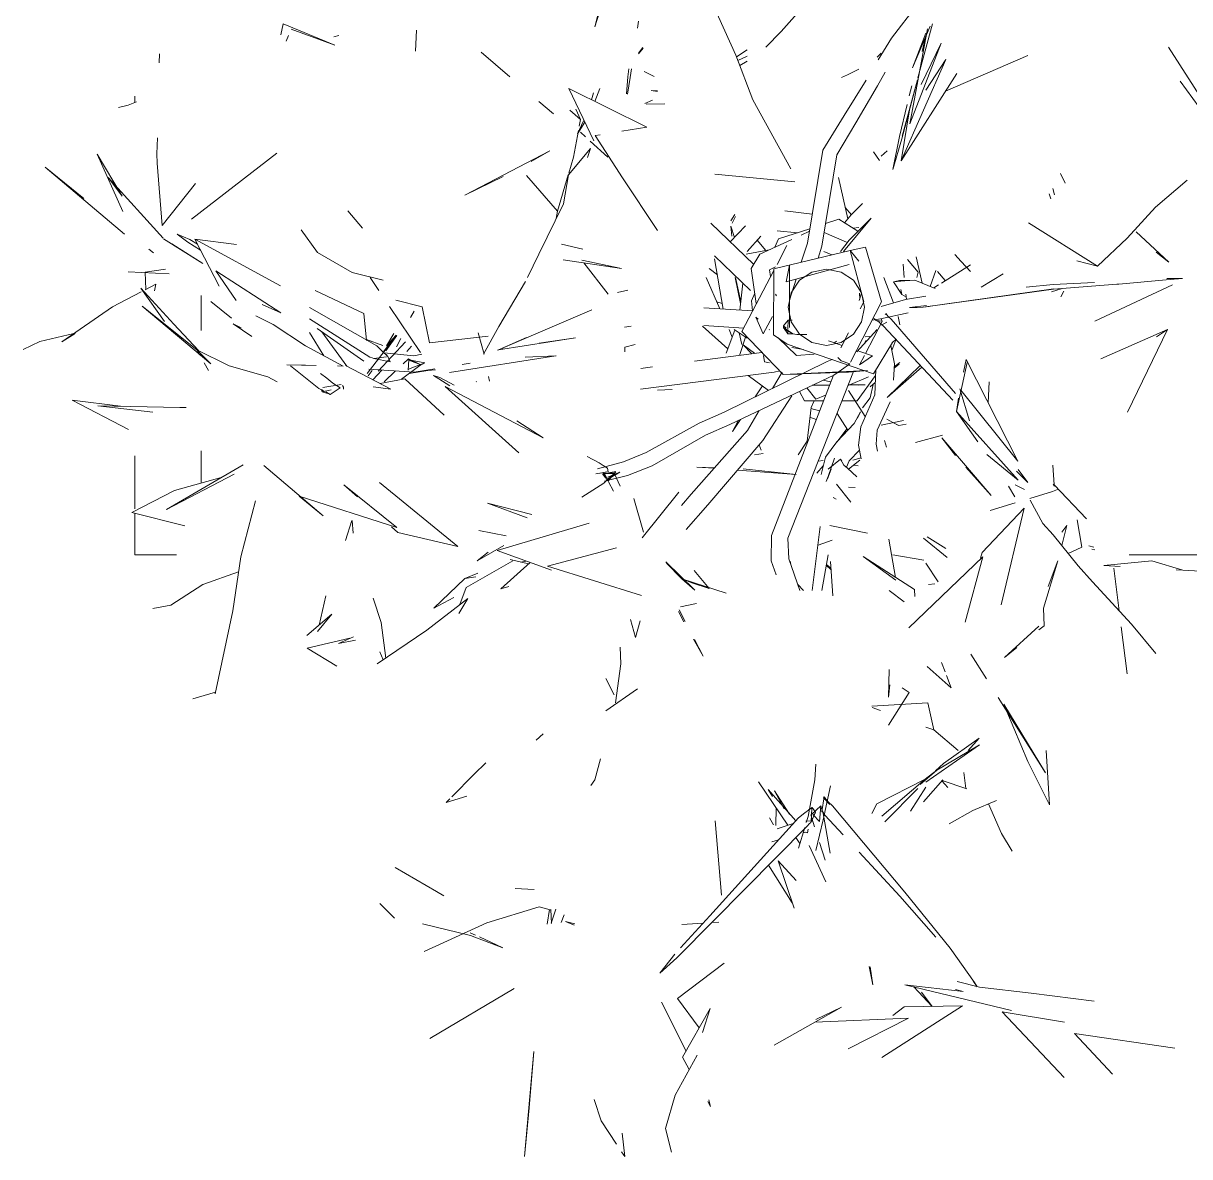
# Model space of a CAD drawing. Header units: millimetres. Extents: x -67152 to -48359, y -6192 to 21191.
# Drawn here: x -65032.5 to -64883.1, y 714.7 to 860 of the extents above; entities that cross this region are included whole.
import ezdxf

# ---------------------------------------------------------------- set-up
doc = ezdxf.new("R2010")
doc.units = ezdxf.units.MM
doc.layers.add('G-IMPT', color=8, linetype='Continuous', lineweight=9)
doc.layers.add('L-PLNT', color=71, linetype='Continuous', lineweight=9)

# ---------------------------------------------------------------- blocks, each defined once
blk = doc.blocks.new('JARDIN VERTICAL_02 - JARDIN VERTICAL_02-3564986-Nivel 1 Oficinas')
at = {"layer": 'G-IMPT'}
for p, q in [((496.3, 20.65), (496.3, 2.75)), ((438.64, 12.54), (431.25, 7.82)), ((498.46, 13.33), (498.27, 9.62)), ((438.92, 11.73), (435.58, 9.29)), ((451.74, 6.12), (448.27, 10.18)), ((460.86, 9.61), (460.9, 7.58)), ((460.86, 9.61), (461.06, 7.5)), ((498.27, 9.62), (497.06, 5.65)), ((498.27, 9.62), (498.22, 8.78)), ((458.77, 7.83), (454.89, 3.66)), ((458.77, 7.83), (457.52, 6.2)), ((461.06, 7.5), (461.6, 1.42)), ((461.69, 8.31), (466.33, -1.63)), ((468.36, 6.24), (467.42, 7.65)), ((467.42, 7.65), (471.16, -0.88)), ((467.42, 7.65), (478.03, 2.53)), ((467.42, 7.65), (467.43, 7.64)), ((557.63, -4.24), (559.54, 8.59)), ((451.74, 6.12), (455.7, 2.52)), ((505.18, 3.05), (508.95, 6.19)), ((497.06, 5.65), (497.66, -0.49)), ((505.18, 3.05), (499.74, -1.94)), ((455.7, 2.52), (459.28, -1.28)), ((497.79, 1.62), (497.66, -0.49)), ((505.53, 1.74), (511.53, 2.49)), ((461.62, 1.18), (461.6, 1.42)), ((462.24, -6.95), (461.62, 1.18)), ((498.01, 0.79), (503.47, 1.48)), ((557.63, -4.24), (562.84, 0.63)), ((453.75, -10.12), (459.28, -1.28)), ((458.61, -3.95), (459.28, -1.28)), ((461.66, -6.99), (461.39, -1.69)), ((487.31, -6.84), (491.67, -2.71)), ((495.31, -1.77), (495.13, -2.39)), ((495.59, -2.02), (495.67, -1.63)), ((497.69, -3.76), (499.74, -1.94)), ((552.47, -9.81), (553.51, -1.74)), ((495.32, -3.3), (491.83, -3.9)), ((493.73, -6.99), (497.69, -3.76)), ((496.11, -5.05), (495.32, -3.3)), ((447.43, -6.03), (448.66, -5.44)), ((462.57, -7.19), (462.15, -5.81)), ((463.25, -6.01), (462.5, -5.62)), ((493.4, -5.88), (492.54, -5.21)), ((495.11, -5.87), (492.54, -5.21)), ((556.21, -5.53), (554.85, -13.5)), ((554.85, -13.5), (563.27, -5.56)), ((450.15, -6.81), (449.34, -7.04)), ((450.67, -7.28), (450.01, -7.5)), ((462.01, -10.44), (461.66, -6.99)), ((462.66, -10.13), (462.21, -6.95)), ((464.56, -23.63), (462.21, -6.95)), ((464.56, -23.63), (462.24, -6.95)), ((487.31, -6.84), (484.81, -7.04)), ((487.48, -6.79), (487.26, -7)), ((487.94, -6.42), (488.2, -7.05)), ((488.2, -7.05), (489.08, -9.96)), ((493.73, -6.99), (492.27, -8.31)), ((500.36, -7.61), (497.06, -6.38)), ((497.06, -6.38), (503.15, -8.21)), ((528.36, -7.46), (521.37, -7.87)), ((522.79, -10.23), (528.36, -7.46)), ((492.27, -8.31), (489.27, -9.93)), ((505.38, -8.14), (503.15, -8.21)), ((505.38, -8.14), (505.91, -8.8)), ((505.44, -8.82), (509.44, -13.23)), ((514.6, -14.01), (524.22, -7.98)), ((524.22, -7.98), (515.44, -13.29)), ((436.87, -20.78), (432.3, -10.22)), ((487.04, -10.21), (485.38, -11.47)), ((487.04, -10.21), (485.58, -11.69)), ((522.79, -10.23), (516.36, -12.91)), ((552.47, -9.81), (551.72, -16.43)), ((484.28, -11.49), (471.26, -18.13)), ((484.28, -11.49), (475.19, -18.79)), ((486.72, -11.46), (477.92, -19.38)), ((483.42, -15.5), (486.72, -11.46)), ((487.94, -10.65), (487.31, -11.84)), ((488.88, -11.9), (487.48, -12.71)), ((489.64, -11.84), (490.61, -15.06)), ((496, -16.09), (490.33, -10.69)), ((490.33, -10.69), (502.7, -13.65)), ((508.16, -11.62), (509.44, -13.23)), ((462, -16.21), (460.28, -13.4)), ((532.02, -13.61), (534.27, -12.25)), ((551.4, -25.98), (554.69, -12.33)), ((481.29, -21.23), (488.68, -14.92)), ((485.06, -18.15), (488.68, -14.92)), ((529.08, -17.26), (527.77, -14.22)), ((532.02, -13.61), (528.22, -15.28)), ((476.82, -15.29), (474.11, -15.16)), ((496, -16.09), (496.72, -16.27)), ((496.57, -15.99), (504.94, -18.26)), ((496.57, -15.99), (505.66, -25.48)), ((512.18, -15.54), (509.03, -17.53)), ((523.9, -21.89), (520.63, -16.4)), ((520.63, -16.4), (525.45, -23.3)), ((551.72, -16.43), (550.99, -19.28)), ((458.72, -18.75), (459.97, -17.57)), ((461.47, -21.3), (459.15, -17.57)), ((475.02, -18.92), (479.13, -17.68)), ((481.82, -16.62), (477.92, -19.38)), ((523.03, -21.02), (519.79, -16.47)), ((519.79, -16.47), (521.39, -17.86)), ((530.78, -20.31), (529.08, -17.26)), ((551.09, -17.07), (546.73, -20.19)), ((551.67, -16.71), (550.99, -17.17)), ((551.67, -16.71), (551.09, -17.07)), ((445.8, -26.47), (434.62, -19.34)), ((458.72, -18.75), (457.8, -19.6)), ((472.88, -18.47), (471.26, -18.13)), ((477.92, -19.38), (471.66, -18.02)), ((477.92, -19.38), (476.21, -19.11)), ((521.39, -19.16), (518.74, -22.28)), ((524.2, -18.43), (526.26, -18.17)), ((525.23, -21.2), (526.3, -18.04)), ((551.4, -25.98), (552.25, -18.52)), ((552.25, -18.52), (552, -19.48)), ((554.24, -26.05), (554.11, -18.6)), ((554.11, -18.6), (560.74, -28.95)), ((445.8, -26.47), (432.83, -20.73)), ((432.83, -20.73), (436.73, -23.3)), ((460, -21.8), (461.12, -20.82)), ((466.1, -27.74), (475.6, -19.5)), ((466.98, -28.72), (476.49, -19.84)), ((483.55, -19.5), (481.29, -21.23)), ((495.48, -20.75), (494.01, -23.12)), ((494.17, -23.58), (496.64, -20.56)), ((510.11, -21.28), (511.29, -20.83)), ((510.63, -23.11), (513.35, -20.04)), ((511.78, -20.64), (513.35, -20.04)), ((526.12, -20.46), (525.26, -21.23)), ((539.54, -26), (546.73, -20.19)), ((436.03, -23.89), (430.74, -21.34)), ((441.06, -25.35), (430.74, -21.34)), ((459.86, -22), (461.9, -22.72)), ((461.1, -24.71), (462.15, -22.1)), ((462.08, -22.28), (461.69, -21.66)), ((481.92, -24.63), (480.96, -21.15)), ((497.38, -23.3), (499.76, -21.72)), ((500.09, -22.96), (500, -22.14)), ((518.74, -22.28), (515.26, -23.03)), ((518.74, -22.28), (518.37, -23.3)), ((523.03, -21.02), (523.98, -22.07)), ((523.9, -21.89), (525.04, -23.39)), ((523.9, -21.89), (525.74, -24)), ((525.15, -21.13), (527.97, -23.59)), ((540.04, -26.61), (545.29, -22.01)), ((428.24, -22.45), (435.16, -24.31)), ((428.53, -22.73), (433.9, -25)), ((441.06, -25.35), (428.87, -23.07)), ((429.44, -23.3), (433.9, -25)), ((429.95, -23.33), (431.8, -23.78)), ((458.09, -24.55), (461.49, -23.75)), ((463.56, -25.89), (463.15, -23.3)), ((464.36, -23.23), (464.6, -25.37)), ((464.47, -22.85), (464.56, -23.63)), ((464.58, -24.41), (464.56, -23.63)), ((472.24, -23.81), (476.15, -28.23)), ((496.97, -23.56), (496.31, -27.52)), ((515.26, -23.03), (515.71, -30.23)), ((529.8, -28.94), (525.04, -23.39)), ((525.04, -23.39), (528.22, -29.59)), ((529.14, -25.28), (526.07, -23.3)), ((551.68, -24.83), (554.17, -22.49)), ((554.17, -22.48), (552.36, -23.85)), ((430.09, -27.68), (425.79, -24.41)), ((442.96, -26.39), (435.42, -24.38)), ((442.63, -26.31), (435.42, -24.38)), ((437.45, -25.42), (436.19, -25.11)), ((442.63, -26.31), (438.6, -25.23)), ((439.02, -25.33), (445.8, -26.47)), ((458.46, -25.63), (460.08, -24.28)), ((460.08, -24.28), (460.74, -24.46)), ((461.14, -25.58), (461.1, -24.71)), ((461.25, -27.24), (461.1, -24.71)), ((461.1, -24.71), (461.24, -27.07)), ((464.6, -25.37), (464.58, -24.41)), ((464.6, -25.37), (464.6, -25.05)), ((472.04, -24), (476.15, -28.23)), ((500.75, -24.76), (496.52, -31.32)), ((500.75, -24.76), (501.64, -24.72)), ((530.52, -28.54), (526.25, -24.3)), ((442.69, -26.68), (438.56, -25.68)), ((446.93, -27.52), (442.69, -26.68)), ((446.93, -27.52), (442.96, -26.39)), ((459.05, -26.21), (460.74, -26.05)), ((461.13, -26.66), (461.14, -25.58)), ((461.13, -26.66), (461.13, -26.31)), ((461.17, -26.85), (461.13, -26.66)), ((461.31, -27.42), (461.14, -25.58)), ((461.14, -25.58), (461.25, -27.24)), ((461.31, -27.42), (462.93, -26.39)), ((462.3, -26.48), (462.93, -26.39)), ((462.9, -25.85), (463.54, -25.79)), ((462.93, -26.39), (463.09, -26.06)), ((462.93, -26.39), (462.98, -26.28)), ((463.09, -26.06), (463.28, -25.77)), ((464.47, -29.02), (463.56, -25.89)), ((466.07, -29.11), (465.29, -25.55)), ((466.83, -26.61), (465.76, -26.83)), ((471.64, -26.64), (472.22, -27.34)), ((471.87, -26.72), (472.36, -27.35)), ((479.68, -29.02), (479.08, -26.15)), ((479.71, -26.76), (479.33, -27.54)), ((479.57, -25.8), (479.71, -26.76)), ((479.71, -26.76), (479.58, -27.04)), ((500.86, -27.99), (502.34, -26.05)), ((513.93, -25.43), (513.35, -26.32)), ((518.14, -28.08), (513.93, -25.43)), ((528.46, -35.27), (539.54, -26)), ((534.4, -31.83), (540.04, -26.61)), ((554.24, -26.05), (555.35, -27.54)), ((555.69, -25.5), (559.63, -33.25)), ((555.69, -25.5), (556.18, -37.53)), ((430.09, -27.68), (432.86, -29.41)), ((444.52, -28.24), (445.22, -29.02)), ((460.74, -28.68), (464, -27.42)), ((461.25, -27.24), (461.24, -27.07)), ((461.31, -27.42), (461.25, -27.24)), ((461.29, -27.37), (461.31, -27.42)), ((465.37, -28.44), (465.75, -28.11)), ((465.37, -28.44), (465.58, -28.26)), ((465.75, -28.11), (466.1, -27.74)), ((466.87, -28.98), (466.49, -28.29)), ((468.66, -27.07), (469.1, -27.59)), ((468.66, -27.07), (469.1, -27.6)), ((468.75, -27.14), (470.09, -27.66)), ((469.1, -27.58), (473.08, -30.01)), ((469.45, -27.8), (470.52, -27.56)), ((470.52, -27.56), (471.82, -27.32)), ((471.82, -27.32), (473.9, -27.44)), ((476.67, -27.86), (480.3, -29.53)), ((479.33, -27.54), (478.9, -28.29)), ((482.49, -28.32), (481.64, -28.61)), ((499.2, -27.17), (494.27, -28.02)), ((499.53, -27.12), (496.52, -31.32)), ((510.99, -27.99), (514.54, -28.09)), ((512.96, -27.92), (514.54, -28.09)), ((432.52, -29.54), (431.99, -29.02)), ((436.17, -29.47), (434.45, -28.5)), ((440.92, -32.25), (436.17, -29.47)), ((445.74, -29.22), (444.66, -29.99)), ((456.85, -31.04), (463.87, -28.98)), ((463.87, -28.98), (471.59, -32.95)), ((465.55, -28.52), (465.37, -28.44)), ((465.99, -29.96), (466.48, -29.26)), ((465.99, -29.96), (466.27, -29.57)), ((466.01, -29.02), (466.4, -28.87)), ((466.2, -30.19), (466.07, -29.11)), ((466.33, -29.02), (466.23, -29.79)), ((466.4, -28.87), (470.5, -31.03)), ((466.48, -29.26), (466.98, -28.72)), ((467.43, -29.53), (470.27, -32.12)), ((472.56, -29.69), (475.78, -29.85)), ((473.33, -29.73), (476.56, -32.08)), ((474.23, -29.77), (474.76, -30.42)), ((475.78, -29.85), (479.89, -31.63)), ((480.3, -29.53), (482.1, -29.67)), ((482.1, -29.67), (483.02, -29.47)), ((516.24, -29.12), (515.85, -30.19)), ((529.46, -30.22), (528.22, -29.59)), ((439.98, -33.74), (435.44, -30.96)), ((453.14, -30.29), (457.4, -33.83)), ((453.14, -30.29), (455.98, -33.14)), ((456.85, -31.04), (457.28, -33)), ((457.28, -33), (463.85, -31.23)), ((462.7, -31.52), (464.57, -31.14)), ((463.85, -31.23), (464.77, -31.69)), ((464.57, -31.14), (466.44, -31.52)), ((468.3, -30.45), (468.36, -31.08)), ((468.83, -30.98), (469.1, -31.09)), ((473.08, -30.01), (469.29, -41.05)), ((470.81, -30.13), (470.21, -31.89)), ((470.77, -31.17), (471.95, -31.79)), ((470.81, -30.13), (471.95, -31.79)), ((472.88, -33.2), (472.67, -30.79)), ((472.67, -30.79), (473.19, -41.56)), ((472.69, -31.13), (472.88, -34.56)), ((473.48, -30.66), (474.59, -33.25)), ((476.17, -30.44), (474.47, -30.06)), ((474.56, -31.89), (474.51, -31.07)), ((474.51, -31.07), (474.53, -33.23)), ((475.24, -33.2), (478.56, -31.06)), ((476.17, -30.44), (477.45, -31.39)), ((493.52, -30.76), (492.54, -35.58)), ((549.04, -30.54), (551.41, -30.08)), ((549.11, -30.41), (551.41, -30.08)), ((434.07, -31.87), (434.79, -33.32)), ((445.05, -34.72), (440.92, -32.25)), ((452.7, -32.86), (451.25, -31.43)), ((451.78, -33.64), (452.7, -32.84)), ((453.73, -33.72), (452.7, -32.86)), ((453.29, -34.43), (454.81, -32)), ((454.43, -32.59), (454.36, -31.89)), ((458.65, -31.89), (457.28, -33)), ((460.05, -34.16), (461.11, -32.58)), ((461.11, -32.58), (462.7, -31.52)), ((462.74, -31.81), (463.54, -31.76)), ((462.77, -31.53), (463.71, -31.82)), ((466.44, -31.52), (468.02, -32.58)), ((468.02, -32.58), (469.08, -34.16)), ((472.82, -32.55), (494.17, -40.97)), ((476.56, -32.08), (476.56, -34.03)), ((477.99, -31.65), (478.77, -32.05)), ((477.99, -31.65), (479.47, -32.48)), ((479.47, -32.48), (481.82, -34.71)), ((479.89, -31.63), (482.23, -31.91)), ((482.23, -31.91), (483.99, -31.57)), ((482.88, -31.79), (484.27, -33.11)), ((484.15, -32.66), (483.85, -31.6)), ((485.31, -33.22), (484.15, -31.76)), ((484.88, -31.97), (484.82, -32.61)), ((486.3, -32.15), (485.2, -33.34)), ((487.67, -32.33), (487.64, -33.21)), ((435.13, -34.12), (434.79, -33.32)), ((444.42, -36.5), (439.98, -33.74)), ((447.94, -34.5), (453.25, -33.31)), ((455, -36.34), (456.24, -33.48)), ((457.4, -34.21), (455.98, -33.14)), ((459.65, -42.76), (457.28, -33)), ((461.31, -41.18), (459.07, -33.12)), ((459.68, -36.03), (460.05, -34.16)), ((467.86, -33.22), (469.78, -34.17)), ((469.48, -34.02), (468.89, -35.75)), ((469.08, -34.16), (469.46, -36.03)), ((471.42, -34.15), (470.99, -34.58)), ((471.42, -34.15), (471.81, -33.03)), ((471.81, -33.03), (472.08, -33.41)), ((471.81, -33.03), (472.58, -34.11)), ((472.58, -34.11), (473.25, -35.09)), ((472.88, -33.2), (473.19, -41.56)), ((478.19, -34.67), (480.32, -33.28)), ((480.14, -33.4), (481.82, -34.66)), ((484.03, -34.21), (484.79, -33.8)), ((484.03, -34.21), (484.3, -34.06)), ((485.31, -35.8), (484.03, -34.21)), ((484.27, -33.11), (485.07, -33.48)), ((485.2, -33.34), (484.79, -33.8)), ((489.56, -32.9), (487.22, -34.75)), ((529.67, -36.22), (532.17, -33.89)), ((555.84, -37.41), (554.25, -34.1)), ((559.12, -42.73), (554.25, -34.1)), ((456.73, -36.62), (445.05, -34.72)), ((453.85, -36.15), (453.29, -34.43)), ((457.4, -36.37), (457.85, -35.33)), ((468.92, -34.75), (469.1, -34.94)), ((471.26, -35.31), (471.53, -35.94)), ((473.25, -35.09), (479.61, -48.4)), ((473.25, -35.14), (493.84, -43.08)), ((474.11, -35.5), (473.9, -36.45)), ((474.55, -35.64), (474.57, -37.84)), ((481.82, -34.71), (483.79, -36.13)), ((483.91, -35), (486.25, -35.8)), ((486.57, -35.91), (485.33, -35.43)), ((485.33, -35.43), (486.91, -36.08)), ((488.95, -35.17), (489.16, -34.79)), ((494.4, -35.29), (495.05, -37.07)), ((496.29, -35.8), (500.85, -36.64)), ((497.14, -35.49), (501.54, -35.22)), ((498.07, -35.43), (497.55, -36.03)), ((497.62, -36.05), (498.24, -35.42)), ((525.91, -35.49), (530.28, -36.44)), ((527.31, -36.32), (528.3, -35.61)), ((527.45, -36.41), (528.3, -35.61)), ((527.45, -36.41), (527.96, -35.83)), ((527.96, -35.83), (528.46, -35.27)), ((529.2, -36.48), (534.52, -35.55)), ((456.36, -38.47), (444.42, -36.5)), ((458.28, -37.1), (456.73, -36.62)), ((459.68, -36.03), (460.05, -37.9)), ((469.46, -36.03), (469.08, -37.9)), ((471.53, -35.94), (478.01, -49.13)), ((475.82, -36.13), (476.35, -37.37)), ((476.56, -36.42), (476.56, -38.85)), ((477.84, -36.91), (477.53, -38.01)), ((478.96, -37.34), (478.66, -38.15)), ((483.79, -36.13), (486, -36.72)), ((484.2, -36.44), (484.29, -37.07)), ((484.91, -36.43), (485.84, -37.25)), ((492.67, -36.82), (500.85, -37.88)), ((527.54, -36.15), (527.31, -36.32)), ((527.31, -36.32), (527.45, -36.41)), ((527.31, -36.32), (529.2, -36.6)), ((528.45, -36.74), (528.92, -36.61)), ((528.45, -36.74), (528.57, -36.71)), ((530.48, -36.93), (528.45, -36.74)), ((528.45, -36.74), (529.58, -37.93)), ((528.92, -36.61), (529.2, -36.48)), ((529.2, -36.6), (529.37, -36.39)), ((529.37, -36.39), (529.67, -36.22)), ((530.48, -36.93), (529.63, -37.75)), ((530.28, -36.44), (534.19, -37.41)), ((533.15, -36.91), (535.43, -36.19)), ((533.54, -38.24), (538.22, -36.12)), ((424.65, -37.77), (429.24, -41.85)), ((452.22, -41.37), (452.62, -37.86)), ((455.81, -42.18), (454.5, -38.17)), ((455.32, -39.28), (454.83, -38.22)), ((458.8, -39.25), (456.36, -38.47)), ((461.11, -39.49), (460.05, -37.9)), ((469.08, -37.9), (468.02, -39.49)), ((468.06, -39.83), (468.07, -38.53)), ((470.59, -37.61), (470.73, -39.87)), ((476.35, -37.37), (474.89, -38.53)), ((475.36, -39.49), (476.56, -38.85)), ((476.56, -37.6), (477.43, -38)), ((481.72, -38.51), (477.43, -38)), ((481.72, -38.51), (483.49, -39.66)), ((523.14, -37.41), (525.12, -37.5)), ((525.12, -37.5), (529.84, -38.39)), ((529.29, -37.42), (528.68, -37.88)), ((528.68, -37.88), (529, -38.32)), ((528.68, -37.88), (529.36, -38.79)), ((530.53, -38), (528.75, -37.89)), ((529.29, -37.42), (530.57, -37.98)), ((529.36, -38.79), (530.01, -39.62)), ((529.45, -37.46), (529.63, -37.75)), ((529.58, -37.93), (529.61, -38.03)), ((529.61, -38.03), (531.14, -37.55)), ((529.84, -38.39), (530.59, -38.62)), ((530.38, -37.84), (530.42, -38.69)), ((530.62, -38.01), (530.77, -38.23)), ((530.77, -38.23), (531.03, -38.46)), ((531.03, -38.46), (543.2, -50.52)), ((531.23, -38.81), (533.9, -39.61)), ((531.44, -38.36), (531.91, -38.47)), ((531.91, -38.47), (531.85, -38.72)), ((531.85, -38.72), (531.92, -38.98)), ((448.51, -40.06), (447.49, -50.33)), ((454.79, -42.36), (455.02, -39.76)), ((463.64, -40.78), (460.96, -39.93)), ((462.7, -40.55), (461.11, -39.49)), ((468.02, -39.49), (466.44, -40.55)), ((467.18, -41.55), (467.97, -40.34)), ((467.97, -40.34), (467.31, -41.48)), ((467.97, -40.34), (468.06, -39.83)), ((467.99, -40.99), (467.97, -40.34)), ((470.73, -39.87), (468.5, -42.23)), ((470, -38.96), (469.74, -40.47)), ((473.19, -41.56), (473.13, -39.19)), ((485.28, -46.71), (485.98, -39.92)), ((485.43, -47.41), (485.98, -39.92)), ((496.79, -40.86), (500.85, -39.46)), ((500.85, -38.97), (500.12, -39.71)), ((526.36, -43.51), (530.4, -39.94)), ((530.01, -39.62), (542.56, -50.98)), ((530.68, -40.18), (531.43, -42.34)), ((533.29, -39.43), (532.52, -39.94)), ((538.03, -39.91), (535.52, -42.21)), ((535.52, -42.21), (541.6, -40.17)), ((438, -45.47), (446.82, -40.61)), ((457.77, -44.56), (455.88, -40.47)), ((459.07, -42.36), (456.64, -41.09)), ((467.18, -40.77), (459.18, -40.78)), ((459.18, -40.78), (461.31, -41.18)), ((464.57, -40.92), (462.7, -40.55)), ((466.44, -40.55), (464.57, -40.92)), ((466.22, -40.93), (466.21, -40.41)), ((466.22, -40.93), (466.21, -40.77)), ((466.94, -41.54), (466.22, -40.93)), ((466.22, -40.93), (467.32, -40.97)), ((466.94, -41.54), (467.25, -41.18)), ((467.01, -41.55), (466.94, -41.54)), ((466.94, -41.54), (467.18, -41.55)), ((467.99, -40.99), (467.18, -41.55)), ((467.18, -41.55), (467.31, -41.48)), ((467.43, -40.97), (467.99, -40.99)), ((473.19, -41.56), (467.66, -46.86)), ((467.99, -40.99), (467.99, -40.8)), ((469.29, -41.05), (468.12, -42.8)), ((472.89, -41.71), (474.98, -42.95)), ((475.93, -40.47), (481.64, -44.17)), ((494.17, -40.97), (496.79, -40.86)), ((497.69, -40.55), (497.09, -40.69)), ((530.96, -40.99), (525.38, -44.73)), ((529.55, -40.77), (526.53, -42.69)), ((528.85, -41.43), (526.53, -42.69)), ((536.08, -43.46), (540.9, -40.41)), ((431.23, -43.79), (429.24, -41.85)), ((456.88, -42.65), (455.81, -42.18)), ((459.79, -43.31), (459.4, -42.54)), ((468.12, -42.8), (459.65, -42.76)), ((460.64, -43.18), (459.79, -43.31)), ((467.66, -46.86), (459.84, -42.76)), ((463.12, -42.42), (462.87, -42.55)), ((467.99, -44.15), (465.76, -42.95)), ((467.45, -43.34), (467.43, -43.37)), ((471.67, -43.34), (471.56, -43.98)), ((472.71, -42.02), (472.88, -42.72)), ((472.88, -42.72), (475.05, -59.85)), ((493.84, -43.08), (497.08, -43.11)), ((497.08, -43.11), (498.86, -42.49)), ((527.25, -42.95), (526.36, -43.51)), ((528.72, -42.49), (530.97, -42.52)), ((529.99, -43.31), (530.9, -42.81)), ((532.82, -42.17), (533.07, -43.04)), ((457.41, -46.2), (455.45, -44.42)), ((455.97, -44.89), (457.29, -43.79)), ((457.75, -46.3), (457.21, -43.35)), ((457.77, -44.56), (459.58, -45.66)), ((467.99, -44.15), (465.82, -45.07)), ((466.1, -44.77), (465.82, -45.07)), ((470.35, -44.29), (471.49, -52.94)), ((471.56, -43.98), (470.77, -44.09)), ((475.23, -43.46), (473.3, -46.07)), ((474.65, -44.24), (476.06, -45.16)), ((477.81, -44.63), (480.37, -46.15)), ((481.64, -44.17), (489.89, -51.21)), ((482.88, -44.38), (482.18, -44.64)), ((483.32, -44.14), (483.5, -45.26)), ((432.49, -47.54), (431.58, -46.2)), ((438, -45.47), (432.24, -47.64)), ((432.38, -46.2), (432.94, -47.37)), ((433.02, -46.2), (433.6, -47.13)), ((459.07, -45.35), (453.78, -50.85)), ((462.41, -45.74), (457.97, -50.37)), ((464.08, -45.03), (459.58, -45.66)), ((463.74, -45.65), (462.74, -45.22)), ((465.04, -45.51), (463.74, -45.65)), ((465.04, -45.49), (464.64, -51.73)), ((468.53, -46.2), (467.43, -47.87)), ((470.47, -45.23), (469.38, -46.72)), ((469.38, -46.72), (470.52, -45.57)), ((480.37, -46.15), (488.52, -53.35)), ((432.24, -47.64), (425.55, -50.66)), ((452.66, -47.76), (453.48, -48.26)), ((453.77, -48.11), (452.94, -47.68)), ((456.19, -48.35), (454.13, -46.42)), ((455.62, -47.82), (454.16, -48.27)), ((463.89, -47.01), (460.74, -47.7)), ((464.08, -47.03), (460.74, -47.71)), ((464.08, -47.05), (460.74, -47.74)), ((464.94, -47.13), (461.46, -46.73)), ((467.26, -46.62), (466.9, -51.73)), ((470.44, -48.86), (467.5, -47.77)), ((469.35, -46.89), (467.85, -47.23)), ((470.73, -47.18), (468.39, -46.42)), ((478.97, -47.05), (480.5, -48.05)), ((480.5, -48.05), (479.12, -47.36)), ((455.46, -48.15), (454.16, -48.27)), ((464.8, -49.26), (458.34, -50.37)), ((469.91, -48.66), (467, -51.93)), ((468.38, -48.1), (467.43, -48.51)), ((478.01, -49.13), (479.41, -52.33)), ((479.61, -48.4), (480.98, -51.51)), ((499.38, -54.55), (501.21, -48.89)), ((553.15, -55.1), (548.64, -49.13)), ((460.42, -50.01), (459.62, -51.04)), ((464.77, -49.67), (460.74, -51.44)), ((464.08, -49.4), (463.85, -50.08)), ((485.05, -52.65), (485.13, -50.36)), ((485.05, -52.65), (485.21, -50.43)), ((530.39, -50.28), (539.91, -49.46)), ((547.93, -55.21), (543.2, -50.52)), ((543.37, -49.83), (543.43, -50.75)), ((480.98, -51.51), (484.9, -58.37)), ((489.89, -51.21), (493.04, -54.01)), ((498.32, -52.98), (500.6, -51.07)), ((499.89, -53.29), (500.6, -51.07)), ((509.27, -51.83), (507.12, -53.05)), ((509.27, -51.83), (507.14, -52.94)), ((546.66, -54.71), (542.56, -50.98)), ((543.51, -51.84), (543.69, -54.58)), ((560.7, -54.48), (554.45, -50.95)), ((557.5, -51.92), (554.45, -50.95)), ((567, -50.87), (566.15, -51.1)), ((566.38, -51.23), (567, -50.87)), ((479.41, -52.33), (483.2, -59.13)), ((488.52, -53.35), (489.99, -54.61)), ((500.84, -52.91), (497.18, -56.6)), ((499.38, -54.55), (500.84, -52.91)), ((499.38, -54.55), (499.89, -53.29)), ((502.55, -52.67), (502.96, -54.71)), ((556.92, -52.34), (553.15, -55.1)), ((560.42, -52.61), (565.57, -55.4)), ((560.7, -54.48), (562.24, -53.6)), ((494.11, -59.66), (488.26, -54.95)), ((499.38, -54.55), (497.36, -56.51)), ((504.83, -54.13), (503.34, -54.89)), ((504.9, -54.29), (503.58, -55)), ((549.92, -57.37), (547.93, -55.21)), ((553.63, -57.17), (559.9, -54.02)), ((438.48, -56.75), (438.55, -59.14)), ((475.11, -55.78), (475.2, -57.66)), ((549.92, -57.37), (547.47, -55.44)), ((569.82, -56.64), (565.57, -55.4)), ((569.82, -56.64), (572.85, -55.89)), ((434.97, -58.12), (434.37, -59.4)), ((436.91, -57.66), (436.78, -58.51)), ((436.78, -58.51), (436.83, -57.66)), ((448, -62.16), (454.75, -57.67)), ((431.28, -59.56), (432.01, -60.12)), ((432.08, -60.12), (431.36, -59.53)), ((441.47, -59.03), (436.54, -69.05)), ((438.46, -59.31), (438.03, -58.33)), ((441.47, -59.03), (442, -62.25)), ((472.2, -58.33), (472.4, -59.82)), ((483.2, -59.13), (484.38, -62.05)), ((484.9, -58.37), (486.13, -61.54)), ((493.39, -59.49), (489.09, -60.69)), ((497.73, -71.78), (501.52, -59.73)), ((427.92, -60.1), (428.78, -60.23)), ((435.11, -61.17), (434, -61.01)), ((437.27, -61.54), (435.11, -61.17)), ((467.01, -61.04), (467.13, -61.91)), ((469.7, -61.87), (469.36, -60.53)), ((504.58, -61.14), (506.91, -60.5)), ((506.91, -60.5), (504.77, -59.89)), ((513.49, -60.24), (516.31, -64.31)), ((415.91, -61.68), (428.62, -65.72)), ((435.04, -61.47), (434, -61.35)), ((437.2, -61.66), (435.04, -61.47)), ((448, -62.16), (442.56, -65.65)), ((458.5, -69.75), (459.58, -62.28)), ((458.53, -67.39), (459.58, -62.28)), ((462.66, -62.79), (462.37, -61.48)), ((470.28, -61.88), (469.7, -61.87)), ((484.38, -62.05), (485.26, -65.38)), ((485.94, -62.93), (485.71, -62.51)), ((485.71, -62.51), (486.33, -64.06)), ((485.71, -62.51), (486.72, -64.27)), ((485.91, -63.19), (487.48, -62.48)), ((486.13, -61.54), (486.85, -64.45)), ((510.27, -62.37), (508.14, -62.47)), ((510.27, -62.37), (515.25, -63.04)), ((570.43, -62.21), (573.43, -61.87)), ((572.8, -62.28), (573.43, -61.87)), ((445.33, -64.05), (443.28, -66.29)), ((458.88, -67.11), (462.91, -63.99)), ((485.19, -64.09), (484.86, -64.66)), ((485.19, -64.09), (485, -64.42)), ((485.67, -63.99), (485.19, -64.09)), ((485.63, -63), (485.77, -63.94)), ((485.64, -63.01), (486.81, -64)), ((485.65, -64.2), (485.69, -64.39)), ((485.65, -64.2), (485.75, -64.59)), ((485.67, -63.99), (485.9, -65.56)), ((485.9, -64.74), (485.8, -63.19)), ((486.81, -64), (485.8, -63.19)), ((485.8, -63.19), (485.87, -64.57)), ((485.8, -63.19), (485.91, -63.19)), ((485.91, -63.19), (485.85, -64.51)), ((486.96, -63.96), (485.85, -64.51)), ((486.81, -64), (485.85, -64.51)), ((485.87, -64.57), (485.91, -63.19)), ((486.81, -64), (485.87, -64.57)), ((486.65, -64.08), (485.87, -64.57)), ((486.14, -63.55), (486.65, -64.08)), ((486.72, -64.27), (486.19, -63.4)), ((486.19, -63.4), (486.6, -64.06)), ((486.6, -64.06), (487.13, -64.55)), ((486.96, -63.96), (488.15, -63.32)), ((497.73, -71.78), (495.41, -62.93)), ((512.16, -64.28), (514.22, -63.25)), ((568.85, -64.88), (571.82, -62.93)), ((428.62, -65.72), (424.7, -64.71)), ((438.18, -65.71), (436.51, -65.08)), ((442.46, -65.02), (442.56, -65.65)), ((484.51, -65.17), (483.69, -66.71)), ((484.86, -64.66), (484.51, -65.17)), ((485.75, -64.59), (485.85, -65.02)), ((485.87, -64.57), (485.85, -64.51)), ((485.9, -64.74), (485.87, -64.57)), ((485.9, -64.74), (485.88, -64.64)), ((485.9, -64.74), (486.45, -64.29)), ((488.89, -67.39), (487.13, -64.55)), ((522.44, -64.99), (525.15, -65.69)), ((525.15, -65.69), (525.84, -66.24)), ((568.85, -64.88), (566.09, -65.78)), ((443.23, -65.85), (436.54, -69.05)), ((437.97, -66.15), (437.08, -65.87)), ((442.35, -67.91), (440.68, -67.16)), ((442.35, -67.91), (440.86, -66.98)), ((442.71, -66.91), (442.11, -67.56)), ((445.38, -66.64), (444.21, -66.27)), ((447.59, -69.08), (444.21, -66.27)), ((457.12, -67.23), (456.49, -69.99)), ((470.01, -78.05), (464.91, -66.09)), ((464.91, -66.09), (466.67, -70.26)), ((495.76, -78.24), (492.23, -66.43)), ((440.51, -67.56), (439.18, -68.14)), ((440.51, -67.56), (439.29, -68.89)), ((441.35, -67.71), (440.51, -67.56)), ((445.31, -68.42), (441.93, -67.82)), ((445.31, -68.42), (447.37, -69.04)), ((469.18, -72.85), (468.47, -68.17)), ((470.04, -78.07), (468.47, -68.17)), ((543.3, -69.47), (543.6, -68.27)), ((543.3, -69.47), (543.76, -68.35)), ((451.29, -69.72), (447.59, -69.08)), ((447.61, -69.11), (452.24, -70.49)), ((457.78, -72.88), (451.29, -69.72)), ((542.45, -69.64), (543.44, -70.04)), ((439.79, -70.99), (438.18, -72.88)), ((444.5, -71.46), (450.22, -82.37)), ((444.5, -71.46), (445.87, -73.87)), ((452.24, -70.49), (447.67, -74.47)), ((452.24, -70.49), (453.21, -70.65)), ((470.78, -70.66), (470.96, -74.62)), ((472.91, -84.33), (470.8, -70.71)), ((498.25, -71.27), (495.76, -78.24)), ((541.42, -72.85), (541.79, -71.45)), ((541.7, -70.72), (543.52, -71.29)), ((541.75, -71.33), (543.56, -71.28)), ((541.77, -71.53), (543.64, -71.8)), ((457.78, -72.88), (460.74, -74.32)), ((474.71, -84.89), (481.3, -72.34)), ((481.3, -72.34), (479.14, -75.69)), ((520.04, -73.24), (519.22, -72.32)), ((543.47, -79.53), (541.42, -72.85)), ((467.03, -78), (461.28, -74.58)), ((470.01, -78.05), (468.46, -74.45)), ((489.68, -79.44), (491.11, -73.8)), ((489.68, -79.44), (491.56, -74.39)), ((497.47, -74.22), (496.9, -76.55)), ((497.23, -75.2), (497.09, -74.53)), ((497.27, -74.01), (500.67, -77.75)), ((539.06, -75.9), (539.18, -73.46)), ((573.43, -74.74), (559.94, -73.52)), ((567.19, -74.11), (559.94, -73.52)), ((573.43, -74.74), (567.19, -74.11)), ((474.71, -84.89), (483.23, -75.46)), ((500.47, -82.18), (497.06, -76.21)), ((551.86, -76.06), (558.28, -86.86)), ((435.04, -76.58), (431.89, -80.29)), ((450.22, -82.37), (447.8, -77.47)), ((469.88, -77.43), (470.06, -78.16)), ((493.86, -77.06), (493.16, -80.57)), ((497.08, -80.8), (495.08, -77.35)), ((500.37, -76.73), (500.67, -77.75)), ((545.09, -81.66), (546.66, -77.48)), ((546.66, -77.48), (545.27, -80.5)), ((467.03, -78), (470.59, -79.96)), ((473.45, -79.33), (474.05, -79.19)), ((467.84, -80.64), (470.58, -79.87)), ((469.13, -86.89), (468.29, -79.38)), ((497.08, -80.8), (495.97, -79.38)), ((499.34, -82.38), (498.63, -80.69)), ((524.4, -81.18), (522.94, -79.67)), ((543.47, -79.53), (547.12, -87.56)), ((471.74, -81.67), (471.91, -82.72)), ((474.11, -80.87), (474.09, -80.9)), ((474.09, -80.9), (474.11, -80.87)), ((499.34, -82.38), (499.13, -80.94)), ((502.67, -83.02), (500.47, -82.18)), ((503.81, -83.14), (501.88, -81.99)), ((505.94, -87.23), (501.88, -81.99)), ((524.4, -81.18), (527.33, -84.05)), ((527.24, -82.1), (528.05, -84.74)), ((545.09, -81.66), (543.58, -87.79)), ((545.04, -81.01), (544.73, -81.69)), ((495.22, -83.28), (487.04, -93.31)), ((493.44, -90.95), (495.22, -83.28)), ((499.34, -82.38), (503.13, -86.35)), ((473.55, -85.55), (474.57, -83.72)), ((473.72, -90.07), (478.41, -85)), ((473.76, -85.69), (474.64, -84.29)), ((503.13, -86.35), (501.76, -83.76)), ((527.59, -84.3), (528.05, -84.74)), ((539.45, -86), (540.02, -85.04)), ((472.47, -86.23), (472.89, -88.84)), ((472.6, -86.11), (472.66, -87.1)), ((473.31, -86.38), (473.55, -85.55)), ((473.31, -86.38), (473.76, -85.69)), ((536.36, -91.3), (539.45, -86)), ((463.65, -91.21), (464.52, -87.82)), ((470.38, -88.06), (464.47, -92.01)), ((464.52, -87.82), (469.13, -86.89)), ((470.6, -87.87), (470.78, -88.88)), ((471.94, -88.01), (471.19, -89.6)), ((471.71, -87.48), (471.3, -89.52)), ((471.94, -88.01), (471.3, -89.52)), ((472.49, -89.6), (471.71, -87.48)), ((471.71, -87.48), (471.84, -87.77)), ((471.71, -87.48), (471.94, -88.01)), ((471.94, -88.01), (472.14, -88.29)), ((472.66, -87.1), (473.05, -89.48)), ((505.94, -87.23), (510.27, -93.58)), ((431.74, -88.67), (429.06, -88.57)), ((465.9, -89.33), (465.07, -88.85)), ((470.22, -89.79), (469.57, -89.18)), ((470.23, -89.79), (469.57, -89.18)), ((470.78, -88.88), (470.41, -92.71)), ((471.19, -89.6), (471.82, -90.28)), ((471.36, -89.52), (471.3, -89.52)), ((472.65, -89.61), (471.3, -89.52)), ((471.69, -88.68), (471.36, -89.52)), ((472.14, -88.29), (473.8, -90.46)), ((472.49, -89.6), (472.65, -89.61)), ((472.89, -88.84), (472.51, -94.67)), ((469.53, -92.4), (468.13, -91.16)), ((468.18, -91.1), (473.04, -94.88)), ((468.2, -91.07), (470.17, -92.47)), ((468.56, -90.57), (469.62, -91.1)), ((468.99, -89.98), (472.75, -93.45)), ((474.34, -93.21), (473.72, -90.07)), ((492.81, -91.08), (487.33, -97.85)), ((492.81, -91.08), (488.78, -103.58)), ((493.44, -90.95), (492.7, -91.78)), ((467.91, -91.47), (469.53, -92.4)), ((468.31, -91.3), (470.31, -92.82)), ((470.88, -92.21), (470.18, -92.95)), ((470.88, -92.21), (470.64, -92.46)), ((471.54, -91.94), (470.88, -92.21)), ((471.13, -94.02), (470.91, -92.41)), ((471.54, -91.94), (471.13, -94.02)), ((472.03, -97.67), (475.05, -91.84)), ((472.73, -91.24), (474.11, -92.7)), ((474.75, -94.11), (475.05, -91.84)), ((504.98, -93.08), (509.52, -92.48)), ((542.86, -91.39), (540.99, -93.24)), ((461.11, -92.85), (460.12, -96.8)), ((462.42, -93.38), (460.74, -94.51)), ((469.53, -93.64), (464.61, -102.28)), ((468.71, -94.96), (469.48, -92.87)), ((470.18, -92.95), (469.53, -93.64)), ((471.13, -94.02), (471.05, -94.23)), ((472.62, -93), (473.85, -94.17)), ((504.98, -93.08), (501.83, -94.09)), ((509.77, -92.85), (508.73, -93.27)), ((454.42, -95.47), (452.19, -97.36)), ((462.42, -101.56), (465.38, -95.32)), ((468.82, -94.95), (465.38, -95.32)), ((470.95, -94.54), (466.06, -102.28)), ((471.49, -95.31), (467.29, -101.28)), ((471.05, -94.23), (470.95, -94.54)), ((472.66, -94.23), (473.37, -94.74)), ((457.53, -101.23), (460.12, -96.8)), ((488.88, -96.1), (487.33, -97.85)), ((494.45, -97.64), (491.9, -96.86)), ((491.91, -96.78), (493.51, -96.66)), ((506.79, -96.65), (507.65, -98.54)), ((506.99, -97.09), (508.24, -102.58)), ((507.65, -98.54), (507.22, -96.36)), ((429.89, -99.14), (429.72, -98.52)), ((472.13, -97.49), (467.71, -100.69)), ((472.11, -97.94), (469.53, -102.79)), ((472.09, -98.66), (472.11, -97.94)), ((474.91, -98.35), (474.28, -99.29)), ((474.46, -98.22), (474.84, -100.57)), ((474.8, -97.91), (474.58, -98.05)), ((474.91, -98.35), (474.6, -98.81)), ((475.05, -97.91), (474.8, -97.91)), ((475.73, -99.63), (474.91, -98.35)), ((475.05, -97.91), (474.94, -97.91)), ((428.24, -105.65), (430.96, -99.01)), ((428.92, -104.61), (430.96, -99.01)), ((473.64, -100.06), (473.07, -100.84)), ((474.28, -99.29), (473.64, -100.06)), ((475.41, -100.63), (475.16, -99.5)), ((475.67, -99.79), (475.41, -100.63)), ((475.42, -100.18), (475.73, -99.63)), ((475.54, -100), (475.73, -99.63)), ((506.64, -102.61), (503.89, -99.4)), ((506.14, -101.25), (503.89, -99.4)), ((508.24, -102.58), (510.56, -98.78)), ((457.53, -101.23), (454.63, -103.33)), ((470.79, -100.42), (467.82, -102.28)), ((471.94, -105.18), (472.03, -101.4)), ((474.99, -101.09), (472.06, -104.72)), ((475.35, -100.37), (474.99, -101.09)), ((475.35, -100.37), (475.11, -100.74)), ((475.41, -100.63), (475.11, -100.74)), ((475.41, -100.63), (475.26, -100.68)), ((484.85, -108.11), (491.32, -100.52)), ((488.78, -103.58), (491.32, -100.52)), ((505.3, -101.05), (501.57, -100.19)), ((466.77, -106.93), (469.53, -102.79)), ((471.97, -102.79), (471.94, -105.18)), ((429.65, -105.96), (428.24, -105.65)), ((429.75, -104.96), (430.47, -105.27)), ((455.82, -116.96), (461.84, -105.97)), ((459.88, -114.26), (465.28, -105.93)), ((464.23, -108.34), (465.28, -105.93)), ((453.28, -117.39), (444.83, -106.45)), ((466.77, -106.93), (465.65, -109.14)), ((472.06, -112.58), (473.49, -107.59)), ((474.11, -106.42), (473.49, -107.59)), ((468.32, -109.66), (466.67, -112.03)), ((496.56, -111.08), (489.39, -109.17)), ((455.82, -116.96), (456.51, -111.62)), ((459.88, -114.26), (463.72, -111.67)), ((467.21, -111.04), (466.67, -112.03)), ((484.75, -110.75), (490.5, -120.6)), ((490.5, -120.6), (485.94, -111.91)), ((503.47, -112.08), (496.56, -111.08)), ((498.48, -111.36), (500.12, -115.94)), ((503.47, -112.08), (514.13, -114.34)), ((465.97, -112.26), (463.82, -114.92)), ((470.03, -116.69), (472.06, -112.58)), ((488.07, -119.58), (486.4, -113.58)), ((461.85, -113.86), (455.82, -116.96)), ((464.42, -123.73), (471.82, -114.91)), ((470.03, -116.69), (471.82, -114.91)), ((513.91, -114.3), (514.75, -117.23)), ((455.79, -120.97), (458.95, -115.95)), ((456.23, -117.84), (457.25, -116.22)), ((456.44, -119.89), (458.95, -115.95)), ((463.08, -116.16), (467.53, -116.16)), ((466.72, -119.66), (470.13, -116.48)), ((470.7, -116.31), (470.03, -116.69)), ((472.66, -115.22), (471.67, -115.77)), ((482.98, -116.16), (485.83, -116.16)), ((485.83, -116.16), (487.12, -116.16)), ((485.83, -116.16), (487.12, -116.16)), ((485.83, -116.16), (487.12, -116.16)), ((502.75, -120.05), (500.12, -115.94)), ((454.08, -121.13), (448.71, -116.89)), ((455.19, -119.21), (455.9, -117.61)), ((455.19, -119.21), (456.23, -117.84)), ((455.9, -117.61), (456.46, -116.63)), ((470.03, -116.69), (464.42, -123.73)), ((477.41, -118.89), (477.22, -129.38)), ((477.41, -118.89), (477.42, -118.09)), ((490.88, -125.02), (492.58, -118.25)), ((496.3, -119.3), (496.3, -123.35)), ((455.72, -121.03), (447.93, -128.06)), ((460.09, -123.32), (459.68, -120.72)), ((460.02, -125.52), (460.3, -120.26)), ((466.72, -119.66), (462.12, -123.87)), ((462.12, -123.87), (466.39, -120.85)), ((488.07, -119.58), (490.88, -125.02)), ((502.75, -120.05), (503.19, -122.34)), ((433.26, -121.52), (432.1, -121.49)), ((444.89, -121.81), (442.84, -121.76)), ((446.09, -121.77), (444.89, -121.81)), ((446.09, -121.77), (454.08, -121.13)), ((457.11, -122.86), (457.6, -122.26)), ((462.45, -122.14), (461.59, -121.94)), ((462.32, -123.33), (461.59, -121.94)), ((477.22, -129.38), (478.02, -122.33)), ((462.27, -123.24), (460.09, -123.32)), ((464.51, -127.51), (462.59, -123.84)), ((496.3, -123.35), (496.3, -124.25)), ((496.3, -123.35), (496.3, -124.25)), ((437.5, -124.66), (438.32, -124.66)), ((438.66, -125.51), (438.23, -124.44)), ((438.66, -125.51), (438.95, -126.75)), ((476.48, -132.66), (480.24, -125.44)), ((483.59, -124.66), (490.41, -124.66)), ((490.97, -124.66), (494.3, -124.66)), ((494.3, -124.66), (495.62, -124.66)), ((494.3, -124.66), (495.62, -124.66)), ((496.05, -124.66), (495.62, -124.66)), ((496.05, -124.66), (495.62, -124.66)), ((496.3, -124.66), (496.05, -124.66)), ((496.3, -124.66), (496.05, -124.66)), ((496.3, -124.42), (496.3, -124.25)), ((496.3, -124.42), (496.3, -124.25)), ((496.3, -124.66), (496.3, -124.42)), ((496.3, -124.66), (496.3, -124.42)), ((444.93, -129.46), (452.31, -126.2)), ((450.32, -126.27), (444.93, -129.46)), ((455.22, -125.96), (446.61, -136.14)), ((447.93, -128.06), (450.32, -126.27)), ((477.23, -126.47), (476.48, -132.66)), ((464.51, -127.51), (469, -133.99)), ((446.61, -136.14), (450.61, -131.17)), ((469, -133.99), (467.91, -132.29)), ((468.94, -136.81), (467.95, -132.47)), ((468.94, -136.81), (469.99, -138.94))]:
    blk.add_line(p, q, dxfattribs=at)

msp = doc.modelspace()

# ---------------------------------------------------------------- block references
at = {"layer": 'L-PLNT', "rotation": 269.9999999999999}
msp.add_blockref('JARDIN VERTICAL_02 - JARDIN VERTICAL_02-3564986-Nivel 1 Oficinas', (-64893.59, 1288.15), dxfattribs=at)

doc.saveas('drawing.dxf')
